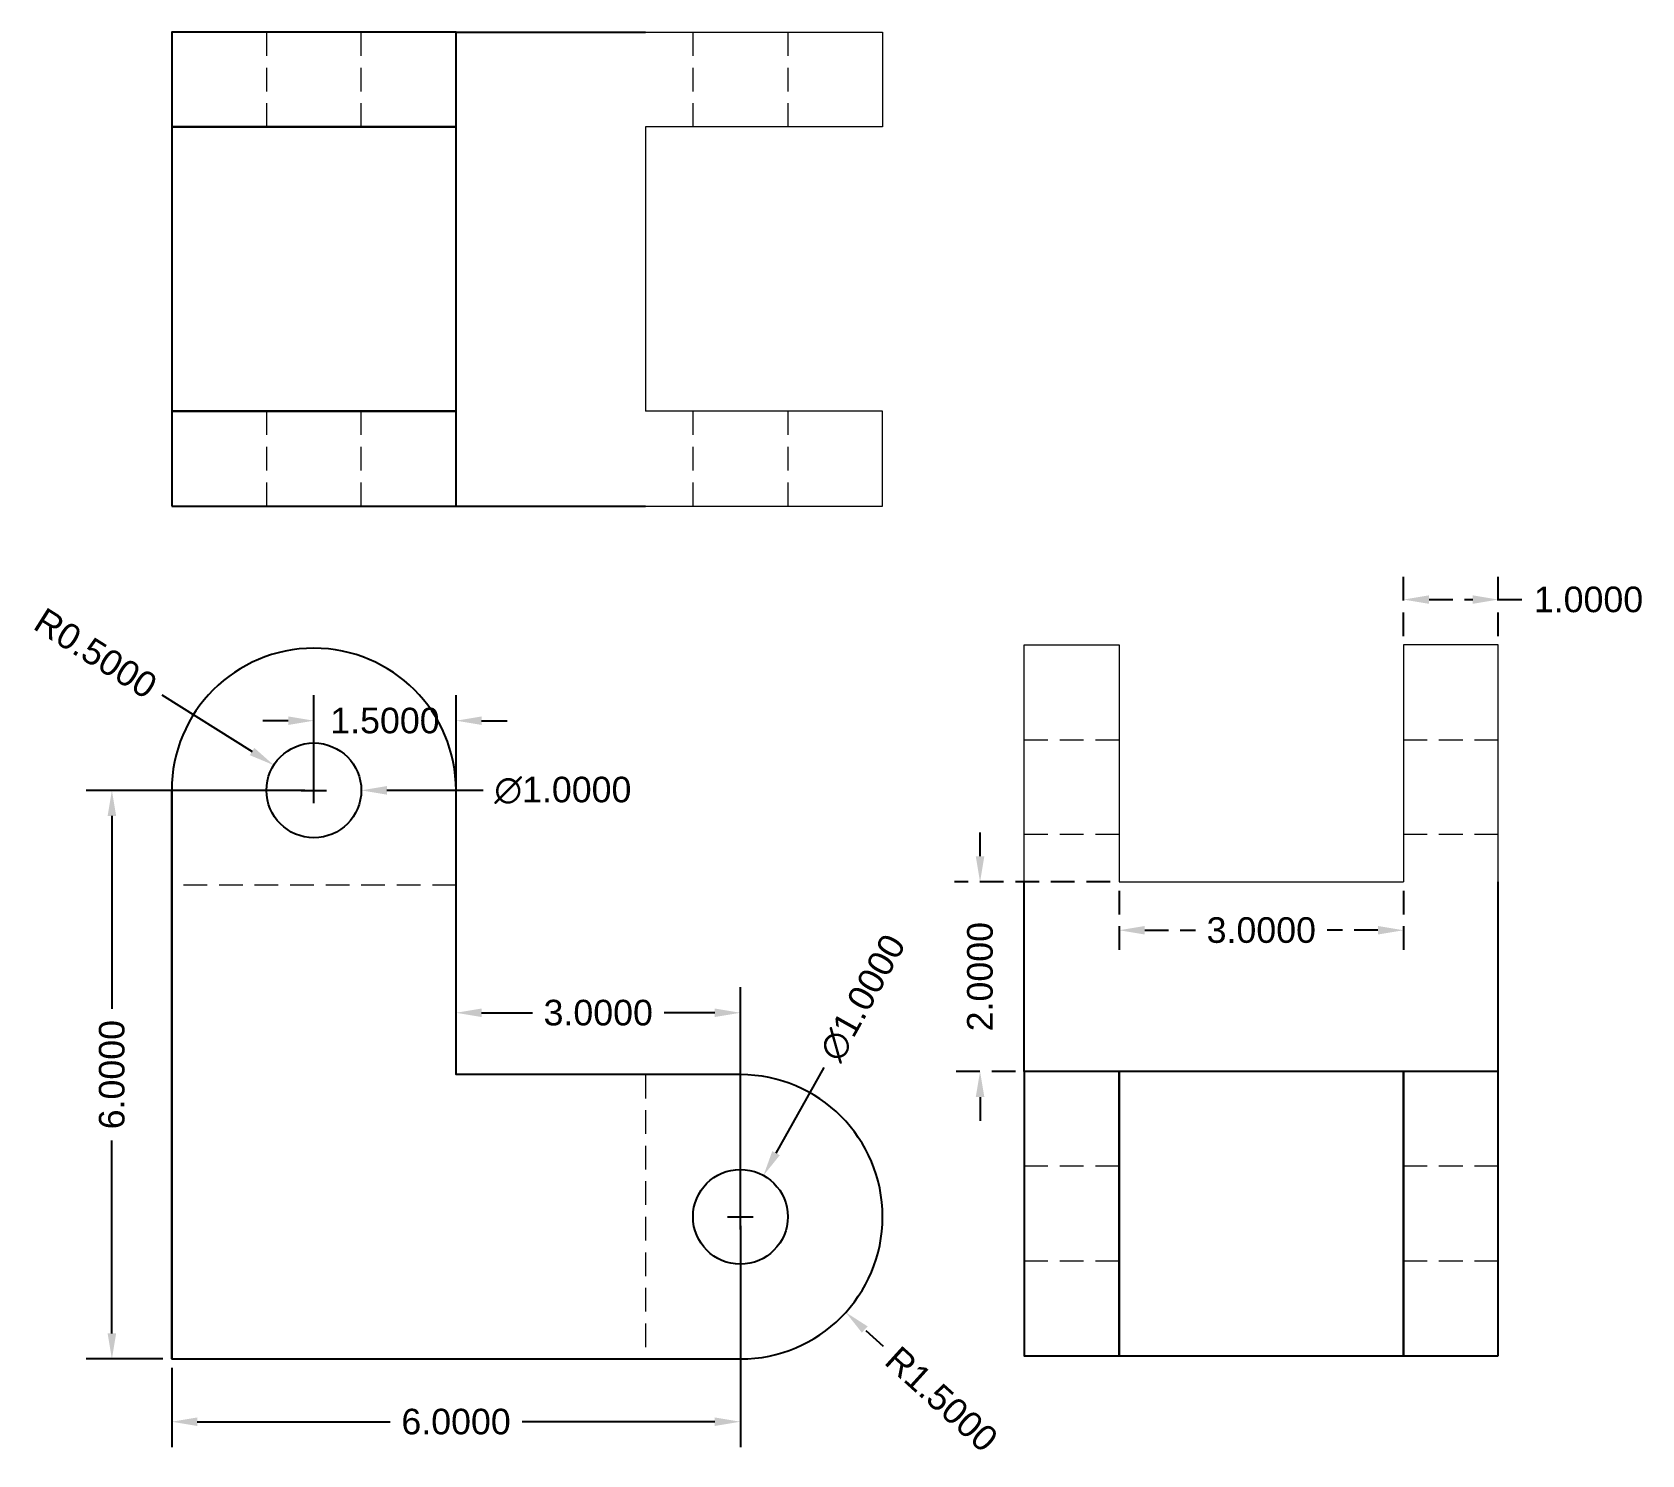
# Model space of a CAD drawing. Header units: inches. Extents: x -1.5 to 15.5, y -1 to 14.
import ezdxf

# ---------------------------------------------------------------- set-up
doc = ezdxf.new("R2010")
doc.units = ezdxf.units.IN
doc.header["$MEASUREMENT"] = 0
doc.linetypes.add('DASHED2', pattern=[0.375, 0.25, -0.125])
doc.styles.get("Standard").update_dxf_attribs({"font": 'arial.ttf'})
doc.dimstyles.get("Standard").update_dxf_attribs({"dimscale": 1.5, "dimtxt": 0.18, "dimasz": 0.18, "dimexe": 0.18, "dimexo": 0.0625, "dimgap": 0.09, "dimtad": 0, "dimdec": 4, "dimzin": 0, "dimdsep": 46, "dimtxsty": 'Standard', "dimcen": 0.09, "dimadec": 0, "dimazin": 0, "dimtfac": 1, "dimtdec": 4, "dimtofl": 0, "dimtmove": 0, "dimatfit": 3, "dimfxl": 1, "dimtolj": 1, "dimtzin": 0, "dimarcsym": 0})

# ---------------------------------------------------------------- blocks, each defined once
blk = doc.blocks.new('*D5')
at = {"color": 0, "linetype": 'Continuous', "lineweight": -2, "transparency": 16777216}
for p, q in [((1.406, 6), (-0.901, 6)), ((-0.631, 5.73), (-0.631, 3.696)), ((-0.631, 0.27), (-0.631, 2.304)), ((-0.094, 0), (-0.901, 0))]:
    blk.add_line(p, q, dxfattribs=at)
at = {"color": 0, "linetype": 'Continuous', "lineweight": 5, "transparency": 16777216}
for points in [[(-0.676, 5.73), (-0.586, 5.73), (-0.631, 6)], [(-0.676, 0.27), (-0.586, 0.27), (-0.631, 0)]]:
    blk.add_solid(points, dxfattribs=at)
at = {"layer": 'Defpoints', "color": 0, "linetype": 'Continuous', "lineweight": 5, "transparency": 16777216}
for p in [(1.5, 6), (0, 0), (-0.631, 0)]:
    blk.add_point(p, dxfattribs=at)
at = {"color": 0, "linetype": 'Continuous', "lineweight": 5, "transparency": 16777216, "insert": (-0.631, 3), "char_height": 0.27, "attachment_point": 5, "rotation": 90}
blk.add_mtext('\\A1;6.0000', dxfattribs=at)
blk = doc.blocks.new('*D6')
at = {"color": 0, "linetype": 'Continuous', "lineweight": -2, "transparency": 16777216}
for p, q in [((6, 1.406), (6, -0.932)), ((0, -0.094), (0, -0.932)), ((0.27, -0.662), (2.304, -0.662)), ((5.73, -0.662), (3.696, -0.662))]:
    blk.add_line(p, q, dxfattribs=at)
at = {"color": 0, "linetype": 'Continuous', "lineweight": 5, "transparency": 16777216}
for points in [[(0.27, -0.617), (0.27, -0.707), (0, -0.662)], [(5.73, -0.617), (5.73, -0.707), (6, -0.662)]]:
    blk.add_solid(points, dxfattribs=at)
at = {"layer": 'Defpoints', "color": 0, "linetype": 'Continuous', "lineweight": 5, "transparency": 16777216}
for p in [(6, 1.5), (0, 0), (6, -0.662)]:
    blk.add_point(p, dxfattribs=at)
at = {"color": 0, "linetype": 'Continuous', "lineweight": 5, "transparency": 16777216, "insert": (3, -0.662), "char_height": 0.27, "attachment_point": 5}
blk.add_mtext('\\A1;6.0000', dxfattribs=at)
blk = doc.blocks.new('*D7')
at = {"color": 0, "linetype": 'Continuous', "lineweight": -2, "transparency": 16777216}
for p, q in [((3, 3.094), (3, 3.923)), ((6, 1.594), (6, 3.923)), ((3.27, 3.653), (3.805, 3.653)), ((5.73, 3.653), (5.195, 3.653))]:
    blk.add_line(p, q, dxfattribs=at)
at = {"color": 0, "linetype": 'Continuous', "lineweight": 5, "transparency": 16777216}
for points in [[(3.27, 3.698), (3.27, 3.608), (3, 3.653)], [(5.73, 3.698), (5.73, 3.608), (6, 3.653)]]:
    blk.add_solid(points, dxfattribs=at)
at = {"layer": 'Defpoints', "color": 0, "linetype": 'Continuous', "lineweight": 5, "transparency": 16777216}
for p in [(6, 3.653), (3, 3), (6, 1.5)]:
    blk.add_point(p, dxfattribs=at)
at = {"color": 0, "linetype": 'Continuous', "lineweight": 5, "transparency": 16777216, "insert": (4.5, 3.653), "char_height": 0.27, "attachment_point": 5}
blk.add_mtext('\\A1;3.0000', dxfattribs=at)
blk = doc.blocks.new('*D8')
at = {"color": 0, "linetype": 'Continuous', "lineweight": -2, "transparency": 16777216}
for p, q in [((1.5, 6.094), (1.5, 7.005)), ((3, 3.094), (3, 7.005)), ((1.23, 6.735), (0.96, 6.735)), ((3.27, 6.735), (3.54, 6.735))]:
    blk.add_line(p, q, dxfattribs=at)
at = {"color": 0, "linetype": 'Continuous', "lineweight": 5, "transparency": 16777216}
for points in [[(1.23, 6.78), (1.23, 6.69), (1.5, 6.735)], [(3.27, 6.78), (3.27, 6.69), (3, 6.735)]]:
    blk.add_solid(points, dxfattribs=at)
at = {"layer": 'Defpoints', "color": 0, "linetype": 'Continuous', "lineweight": 5, "transparency": 16777216}
for p in [(1.5, 6.735), (1.5, 6), (3, 3)]:
    blk.add_point(p, dxfattribs=at)
at = {"color": 0, "linetype": 'Continuous', "lineweight": 5, "transparency": 16777216, "insert": (2.25, 6.735), "char_height": 0.27, "attachment_point": 5}
blk.add_mtext('\\A1;1.5000', dxfattribs=at)
blk = doc.blocks.new('*D9')
at = {"color": 0, "linetype": 'Continuous', "lineweight": -2, "transparency": 16777216}
for p, q in [((1.5, 5.865), (1.5, 6.135)), ((1.365, 6), (1.635, 6)), ((3.285, 6), (2.27, 6))]:
    blk.add_line(p, q, dxfattribs=at)
at = {"color": 0, "linetype": 'Continuous', "lineweight": 5, "transparency": 16777216}
blk.add_solid([(2.27, 6.045), (2.27, 5.955), (2, 6)], dxfattribs=at)
at = {"layer": 'Defpoints', "color": 0, "linetype": 'Continuous', "lineweight": 5, "transparency": 16777216}
for p in [(1, 6), (2, 6)]:
    blk.add_point(p, dxfattribs=at)
at = {"color": 0, "linetype": 'Continuous', "lineweight": 5, "transparency": 16777216, "insert": (4.127, 6), "char_height": 0.27, "attachment_point": 5}
blk.add_mtext('\\A1;∅1.0000', dxfattribs=at)
blk = doc.blocks.new('*D10')
at = {"color": 0, "linetype": 'Continuous', "lineweight": -2, "transparency": 16777216}
for p, q in [((6.88, 3.076), (6.375, 2.172)), ((6, 1.365), (6, 1.635)), ((5.865, 1.5), (6.135, 1.5))]:
    blk.add_line(p, q, dxfattribs=at)
at = {"color": 0, "linetype": 'Continuous', "lineweight": 5, "transparency": 16777216}
blk.add_solid([(6.336, 2.194), (6.415, 2.15), (6.244, 1.937)], dxfattribs=at)
at = {"layer": 'Defpoints', "color": 0, "linetype": 'Continuous', "lineweight": 5, "transparency": 16777216}
for p in [(6.244, 1.937), (5.756, 1.063)]:
    blk.add_point(p, dxfattribs=at)
at = {"color": 0, "linetype": 'Continuous', "lineweight": 5, "transparency": 16777216, "insert": (7.29, 3.811), "char_height": 0.27, "attachment_point": 5, "rotation": 60.8241}
blk.add_mtext('\\A1;∅1.0000', dxfattribs=at)
blk = doc.blocks.new('*D11')
at = {"color": 0, "linetype": 'Continuous', "lineweight": -2, "transparency": 16777216}
for p, q in [((-0.104, 7.008), (0.848, 6.41)), ((1.5, 5.865), (1.5, 6.135)), ((1.365, 6), (1.635, 6))]:
    blk.add_line(p, q, dxfattribs=at)
at = {"color": 0, "linetype": 'Continuous', "lineweight": 5, "transparency": 16777216}
blk.add_solid([(0.872, 6.448), (0.824, 6.371), (1.077, 6.266)], dxfattribs=at)
at = {"layer": 'Defpoints', "color": 0, "linetype": 'Continuous', "lineweight": 5, "transparency": 16777216}
for p in [(1.077, 6.266), (1.5, 6)]:
    blk.add_point(p, dxfattribs=at)
at = {"color": 0, "linetype": 'Continuous', "lineweight": 5, "transparency": 16777216, "insert": (-0.802, 7.446), "char_height": 0.27, "attachment_point": 5, "rotation": 327.8654}
blk.add_mtext('\\A1;R0.5000', dxfattribs=at)
blk = doc.blocks.new('*D13')
at = {"color": 0, "linetype": 'DASHED2', "lineweight": -2, "transparency": 16777216}
for p, q in [((6, 1.365), (6, 1.635)), ((5.865, 1.5), (6.135, 1.5)), ((7.511, 0.13), (7.311, 0.311))]:
    blk.add_line(p, q, dxfattribs=at)
at = {"color": 0, "linetype": 'DASHED2', "lineweight": 5, "transparency": 16777216}
blk.add_solid([(7.342, 0.344), (7.281, 0.278), (7.111, 0.492)], dxfattribs=at)
at = {"layer": 'Defpoints', "color": 0, "linetype": 'DASHED2', "lineweight": 5, "transparency": 16777216}
for p in [(6, 1.5), (7.111, 0.492)]:
    blk.add_point(p, dxfattribs=at)
at = {"color": 0, "linetype": 'DASHED2', "lineweight": 5, "transparency": 16777216, "insert": (8.122, -0.424), "char_height": 0.27, "attachment_point": 5, "rotation": 317.8038}
blk.add_mtext('\\A1;R1.5000', dxfattribs=at)
blk = doc.blocks.new('*D16')
at = {"color": 0, "linetype": 'DASHED2', "lineweight": -2, "transparency": 16777216}
for p, q in [((12.995, 7.628), (12.995, 8.283)), ((13.995, 7.628), (13.995, 8.283)), ((13.265, 8.013), (13.725, 8.013)), ((13.995, 8.013), (14.265, 8.013))]:
    blk.add_line(p, q, dxfattribs=at)
at = {"color": 0, "linetype": 'DASHED2', "lineweight": 5, "transparency": 16777216}
for points in [[(13.265, 8.058), (13.265, 7.968), (12.995, 8.013)], [(13.725, 8.058), (13.725, 7.968), (13.995, 8.013)]]:
    blk.add_solid(points, dxfattribs=at)
at = {"layer": 'Defpoints', "color": 0, "linetype": 'DASHED2', "lineweight": 5, "transparency": 16777216}
for p in [(13.995, 8.013), (12.995, 7.534), (13.995, 7.534)]:
    blk.add_point(p, dxfattribs=at)
at = {"color": 0, "linetype": 'DASHED2', "lineweight": 5, "transparency": 16777216, "insert": (14.947, 8.013), "char_height": 0.27, "attachment_point": 5}
blk.add_mtext('\\A1;1.0000', dxfattribs=at)
blk = doc.blocks.new('*D17')
at = {"color": 0, "linetype": 'DASHED2', "lineweight": -2, "transparency": 16777216}
for p, q in [((9.995, 4.941), (9.995, 4.254)), ((12.995, 4.941), (12.995, 4.254)), ((10.265, 4.524), (10.8, 4.524)), ((12.725, 4.524), (12.19, 4.524))]:
    blk.add_line(p, q, dxfattribs=at)
at = {"color": 0, "linetype": 'DASHED2', "lineweight": 5, "transparency": 16777216}
for points in [[(10.265, 4.569), (10.265, 4.479), (9.995, 4.524)], [(12.725, 4.569), (12.725, 4.479), (12.995, 4.524)]]:
    blk.add_solid(points, dxfattribs=at)
at = {"layer": 'Defpoints', "color": 0, "linetype": 'DASHED2', "lineweight": 5, "transparency": 16777216}
for p in [(9.995, 5.034), (12.995, 5.034), (12.995, 4.524)]:
    blk.add_point(p, dxfattribs=at)
at = {"color": 0, "linetype": 'DASHED2', "lineweight": 5, "transparency": 16777216, "insert": (11.495, 4.524), "char_height": 0.27, "attachment_point": 5}
blk.add_mtext('\\A1;3.0000', dxfattribs=at)
blk = doc.blocks.new('*D18')
at = {"color": 0, "linetype": 'DASHED2', "lineweight": -2, "transparency": 16777216}
for p, q in [((8.528, 5.304), (8.528, 5.574)), ((9.901, 5.034), (8.258, 5.034)), ((8.901, 3.034), (8.258, 3.034)), ((8.528, 2.764), (8.528, 2.494))]:
    blk.add_line(p, q, dxfattribs=at)
at = {"color": 0, "linetype": 'DASHED2', "lineweight": 5, "transparency": 16777216}
for points in [[(8.483, 5.304), (8.573, 5.304), (8.528, 5.034)], [(8.483, 2.764), (8.573, 2.764), (8.528, 3.034)]]:
    blk.add_solid(points, dxfattribs=at)
at = {"layer": 'Defpoints', "color": 0, "linetype": 'DASHED2', "lineweight": 5, "transparency": 16777216}
for p in [(9.995, 5.034), (8.528, 3.034), (8.995, 3.034)]:
    blk.add_point(p, dxfattribs=at)
at = {"color": 0, "linetype": 'DASHED2', "lineweight": 5, "transparency": 16777216, "insert": (8.528, 4.034), "char_height": 0.27, "attachment_point": 5, "rotation": 90}
blk.add_mtext('\\A1;2.0000', dxfattribs=at)

msp = doc.modelspace()

# ---------------------------------------------------------------- linework, layer by layer
for p, q in [((3, 14), (5, 14)), ((3, 14), (5, 14)), ((3, 9), (5, 9)), ((3, 9), (5, 9)), ((8.99476, 3.03428), (8.99476, 5.03428)), ((8.99476, 3.03428), (8.99476, 5.03428)), ((13.99476, 3.03428), (13.99476, 5.03428)), ((13.99476, 3.03428), (13.99476, 5.03428))]:
    msp.add_line(p, q)
at = {"linetype": 'Continuous', "lineweight": 5}
for p, q in [((5, 13), (5, 10)), ((9.99476, 5.03428), (12.99476, 5.03428))]:
    msp.add_line(p, q, dxfattribs=at)
for points in [[(0, 13), (3, 13), (3, 14), (0, 14)], [(0, 10), (3, 10), (3, 13), (0, 13)], [(0, 9), (3, 9), (3, 10), (0, 10)], [(0, 9), (3, 9), (3, 10), (0, 10)], [(0, 0), (0, 0), (0, 6), (0, 6)], [(9.99476, 0.03428), (9.99476, 3.03428), (8.99476, 3.03428), (8.99476, 0.03428)], [(12.99476, 0.03428), (12.99476, 3.03428), (9.99476, 3.03428), (9.99476, 0.03428)], [(13.99476, 0.03428), (13.99476, 3.03428), (12.99476, 3.03428), (12.99476, 0.03428)], [(13.99476, 0.03428), (13.99476, 3.03428), (12.99476, 3.03428), (12.99476, 0.03428)]]:
    msp.add_lwpolyline(points, close=True)
for points in [[(2, 13), (3, 13), (3, 14), (0, 14), (0, 13), (1, 13)], [(1, 13), (0, 13), (0, 10), (3, 10), (3, 13), (2, 13)], [(0, 6), (0, 0), (6, 0)], [(6, 3), (3, 3), (3, 6)], [(9.99476, 2.03428), (9.99476, 3.03428), (8.99476, 3.03428), (8.99476, 0.03428), (9.99476, 0.03428), (9.99476, 1.03428)], [(9.99476, 1.03428), (9.99476, 0.03428), (12.99476, 0.03428), (12.99476, 3.03428), (9.99476, 3.03428), (9.99476, 2.03428)]]:
    msp.add_lwpolyline(points)
at = {"linetype": 'DASHED2', "lineweight": 5}
for points in [[(1, 14), (1, 13)], [(2, 13), (2, 14)], [(5.5, 13), (5.5, 14)], [(6.5, 14), (6.5, 13)], [(1, 10), (1, 9)], [(2, 9), (2, 10)], [(5.5, 9), (5.5, 10)], [(6.5, 10), (6.5, 9)], [(8.99476, 6.53428), (9.99476, 6.53428)], [(12.99476, 6.53428), (13.99476, 6.53428)], [(9.99476, 5.53428), (8.99476, 5.53428)], [(13.99476, 5.53428), (12.99476, 5.53428)], [(3, 5), (0, 5)], [(5, 3), (5, 0)], [(9.99476, 2.03428), (8.99476, 2.03428)], [(13.99476, 2.03428), (12.99476, 2.03428)], [(8.99476, 1.03428), (9.99476, 1.03428)], [(12.99476, 1.03428), (13.99476, 1.03428)]]:
    msp.add_lwpolyline(points, dxfattribs=at)
at = {"linetype": 'Continuous', "lineweight": 5}
for points in [[(5, 14), (7.5, 14), (7.5, 13), (5, 13)], [(5, 9), (7.5, 9), (7.5, 10), (5, 10)], [(8.99476, 5.03428), (8.99476, 7.53428), (9.99476, 7.53428), (9.99476, 5.03428)], [(13.99476, 5.03428), (13.99476, 7.53428), (12.99476, 7.53428), (12.99476, 5.03428)]]:
    msp.add_lwpolyline(points, dxfattribs=at)
for centre in [(1.5, 6), (6, 1.5)]:
    msp.add_circle(centre, 0.5)
for centre, start, end in [((1.5, 6), 0, 180), ((6, 1.5), 270, 90)]:
    msp.add_arc(centre, 1.5, start, end)

# ---------------------------------------------------------------- dimensions: what is measured, and where the dimension line sits
at = {"linetype": 'DASHED2', "lineweight": 5}
for base, p1, p2, picture, middle in [((13.99476, 8.01285), (12.99476, 7.53428), (13.99476, 7.53428), '*D16', (14.94704, 8.01285)), ((12.99476, 4.52444), (9.99476, 5.03428), (12.99476, 5.03428), '*D17', (11.49476, 4.52444))]:
    dim = msp.add_linear_dim(base=base, p1=p1, p2=p2, dimstyle='Standard', dxfattribs=at)
    dim.commit()
    dim.dimension.update_dxf_attribs({"geometry": picture, "text_midpoint": middle})
at = {"linetype": 'Continuous', "lineweight": 5}
dim = msp.add_radius_dim(center=(1.5, 6), mpoint=(1.0766, 6.26595), dimstyle='Standard', dxfattribs=at)
dim.commit()
dim.dimension.update_dxf_attribs({"geometry": '*D11', "text_midpoint": (-0.80216, 7.44608), "dimtype": 164})
for base, p1, p2, picture, middle in [((1.5, 6.73492), (3, 3), (1.5, 6), '*D8', (2.25, 6.73492)), ((6, 3.65322), (3, 3), (6, 1.5), '*D7', (4.5, 3.65322)), ((6, -0.66239), (0, 0), (6, 1.5), '*D6', (3, -0.66239))]:
    dim = msp.add_linear_dim(base=base, p1=p1, p2=p2, dimstyle='Standard', dxfattribs=at)
    dim.commit()
    dim.dimension.update_dxf_attribs({"geometry": picture, "text_midpoint": middle})
for p1, p2, picture, middle in [((1, 6), (2, 6), '*D9', (4.12719, 6)), ((5.75625, 1.06344), (6.24375, 1.93656), '*D10', (7.29044, 3.81126))]:
    dim = msp.add_diameter_dim_2p(p1=p1, p2=p2, dimstyle='Standard', dxfattribs=at)
    dim.commit()
    dim.dimension.update_dxf_attribs({"geometry": picture, "text_midpoint": middle, "dimtype": 163})
dim = msp.add_linear_dim(base=(-0.63118, 0), p1=(1.5, 6), p2=(0, 0), angle=90, dimstyle='Standard', dxfattribs=at)
dim.commit()
dim.dimension.update_dxf_attribs({"geometry": '*D5', "text_midpoint": (-0.63118, 3)})
at = {"linetype": 'DASHED2', "lineweight": 5}
dim = msp.add_linear_dim(base=(8.5283, 3.03428), p1=(9.99476, 5.03428), p2=(8.99476, 3.03428), angle=90, dimstyle='Standard', dxfattribs=at)
dim.commit()
dim.dimension.update_dxf_attribs({"geometry": '*D18', "text_midpoint": (8.5283, 4.03428)})
dim = msp.add_radius_dim(center=(6, 1.5), mpoint=(7.11127, 0.49249), dimstyle='Standard', dxfattribs=at)
dim.commit()
dim.dimension.update_dxf_attribs({"geometry": '*D13', "text_midpoint": (8.12193, -0.42379)})

doc.saveas('drawing.dxf')
